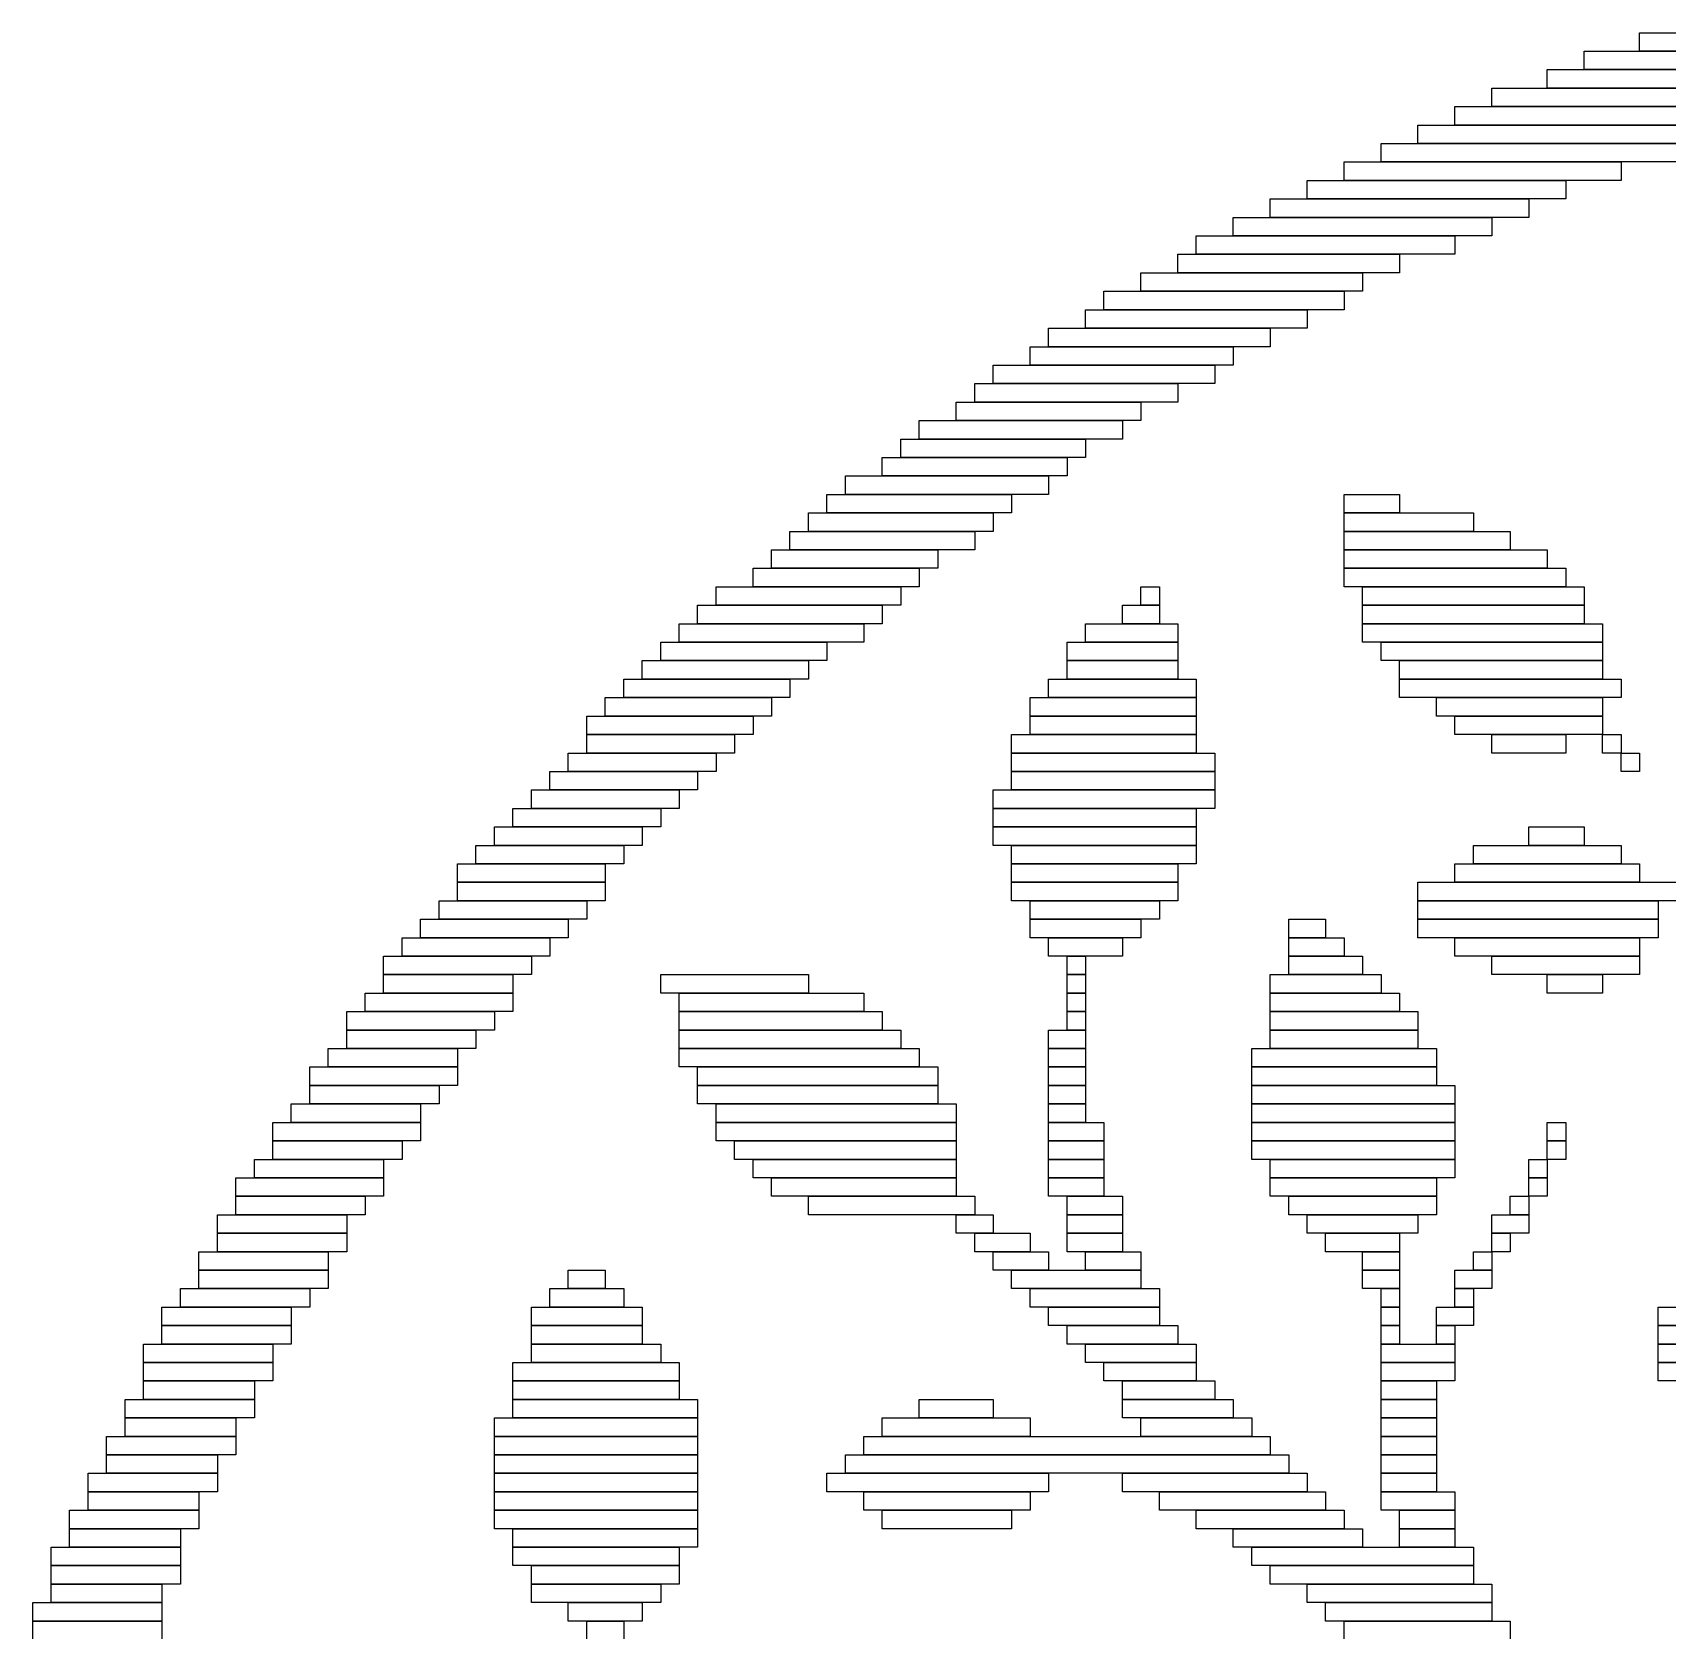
# Model space of a CAD drawing. Extents: x 28 to 995, y 169 to 891.
# Drawn here: x 377 to 465.5, y 796.5 to 883 of the extents above; entities that cross this region are included whole.
import ezdxf

# ---------------------------------------------------------------- set-up
doc = ezdxf.new("R2010")
doc.units = 0

msp = doc.modelspace()

# ---------------------------------------------------------------- linework, layer by layer
for p, q in [((464, 883), (490, 883)), ((464, 882), (464, 883)), ((461, 882), (485, 882)), ((461, 881), (461, 882)), ((490, 882), (464, 882)), ((459, 881), (480, 881)), ((459, 880), (459, 881)), ((485, 881), (461, 881)), ((456, 880), (476, 880)), ((456, 879), (456, 880)), ((480, 880), (459, 880)), ((454, 879), (472, 879)), ((454, 878), (454, 879)), ((476, 879), (456, 879)), ((452, 878), (469, 878)), ((452, 877), (452, 878)), ((472, 878), (454, 878)), ((450, 877), (466, 877)), ((450, 876), (450, 877)), ((469, 877), (452, 877)), ((448, 876), (463, 876)), ((448, 875), (448, 876)), ((466, 876), (450, 876)), ((463, 876), (463, 875)), ((446, 875), (460, 875)), ((446, 874), (446, 875)), ((463, 875), (448, 875)), ((460, 875), (460, 874)), ((444, 874), (458, 874)), ((444, 873), (444, 874)), ((460, 874), (446, 874)), ((458, 874), (458, 873)), ((442, 873), (456, 873)), ((442, 872), (442, 873)), ((458, 873), (444, 873)), ((456, 873), (456, 872)), ((440, 872), (454, 872)), ((440, 871), (440, 872)), ((456, 872), (442, 872)), ((454, 872), (454, 871)), ((439, 871), (451, 871)), ((439, 870), (439, 871)), ((454, 871), (440, 871)), ((451, 871), (451, 870)), ((437, 870), (449, 870)), ((437, 869), (437, 870)), ((451, 870), (439, 870)), ((449, 870), (449, 869)), ((435, 869), (448, 869)), ((435, 868), (435, 869)), ((449, 869), (437, 869)), ((448, 869), (448, 868)), ((434, 868), (446, 868)), ((434, 867), (434, 868)), ((448, 868), (435, 868)), ((446, 868), (446, 867)), ((432, 867), (444, 867)), ((432, 866), (432, 867)), ((446, 867), (434, 867)), ((444, 867), (444, 866)), ((431, 866), (442, 866)), ((431, 865), (431, 866)), ((444, 866), (432, 866)), ((442, 866), (442, 865)), ((429, 865), (441, 865)), ((429, 864), (429, 865)), ((442, 865), (431, 865)), ((441, 865), (441, 864)), ((428, 864), (439, 864)), ((428, 863), (428, 864)), ((441, 864), (429, 864)), ((439, 864), (439, 863)), ((427, 863), (437, 863)), ((427, 862), (427, 863)), ((439, 863), (428, 863)), ((437, 863), (437, 862)), ((425, 862), (436, 862)), ((425, 861), (425, 862)), ((437, 862), (427, 862)), ((436, 862), (436, 861)), ((424, 861), (434, 861)), ((424, 860), (424, 861)), ((436, 861), (425, 861)), ((434, 861), (434, 860)), ((423, 860), (433, 860)), ((423, 859), (423, 860)), ((434, 860), (424, 860)), ((433, 860), (433, 859)), ((421, 859), (432, 859)), ((421, 858), (421, 859)), ((433, 859), (423, 859)), ((432, 859), (432, 858)), ((420, 858), (430, 858)), ((420, 857), (420, 858)), ((432, 858), (421, 858)), ((430, 858), (430, 857)), ((448, 858), (451, 858)), ((448, 857), (448, 858)), ((451, 858), (451, 857)), ((419, 857), (429, 857)), ((419, 856), (419, 857)), ((430, 857), (420, 857)), ((429, 857), (429, 856)), ((451, 857), (448, 857)), ((448, 857), (455, 857)), ((448, 856), (448, 857)), ((455, 857), (455, 856)), ((418, 856), (428, 856)), ((418, 855), (418, 856)), ((429, 856), (419, 856)), ((428, 856), (428, 855)), ((455, 856), (448, 856)), ((448, 856), (457, 856)), ((448, 855), (448, 856)), ((457, 856), (457, 855)), ((417, 855), (426, 855)), ((417, 854), (417, 855)), ((428, 855), (418, 855)), ((426, 855), (426, 854)), ((457, 855), (448, 855)), ((448, 855), (459, 855)), ((448, 854), (448, 855)), ((459, 855), (459, 854)), ((416, 854), (425, 854)), ((416, 853), (416, 854)), ((426, 854), (417, 854)), ((425, 854), (425, 853)), ((459, 854), (448, 854)), ((448, 854), (460, 854)), ((448, 853), (448, 854)), ((460, 854), (460, 853)), ((414, 853), (424, 853)), ((414, 852), (414, 853)), ((425, 853), (416, 853)), ((424, 853), (424, 852)), ((437, 853), (438, 853)), ((437, 852), (437, 853)), ((438, 853), (438, 852)), ((460, 853), (448, 853)), ((449, 853), (461, 853)), ((449, 852), (449, 853)), ((461, 853), (461, 852)), ((413, 852), (423, 852)), ((413, 851), (413, 852)), ((424, 852), (414, 852)), ((423, 852), (423, 851)), ((436, 852), (438, 852)), ((436, 851), (436, 852)), ((438, 852), (437, 852)), ((438, 852), (438, 851)), ((461, 852), (449, 852)), ((449, 852), (461, 852)), ((449, 851), (449, 852)), ((461, 852), (461, 851)), ((412, 851), (422, 851)), ((412, 850), (412, 851)), ((423, 851), (413, 851)), ((422, 851), (422, 850)), ((434, 851), (439, 851)), ((434, 850), (434, 851)), ((438, 851), (436, 851)), ((439, 851), (439, 850)), ((461, 851), (449, 851)), ((449, 851), (462, 851)), ((449, 850), (449, 851)), ((462, 851), (462, 850)), ((411, 850), (420, 850)), ((411, 849), (411, 850)), ((422, 850), (412, 850)), ((420, 850), (420, 849)), ((433, 850), (439, 850)), ((433, 849), (433, 850)), ((439, 850), (434, 850)), ((439, 850), (439, 849)), ((462, 850), (449, 850)), ((450, 850), (462, 850)), ((450, 849), (450, 850)), ((462, 850), (462, 849)), ((410, 849), (419, 849)), ((410, 848), (410, 849)), ((420, 849), (411, 849)), ((419, 849), (419, 848)), ((439, 849), (433, 849)), ((433, 849), (439, 849)), ((433, 848), (433, 849)), ((439, 849), (439, 848)), ((462, 849), (450, 849)), ((451, 849), (462, 849)), ((451, 848), (451, 849)), ((462, 849), (462, 848)), ((409, 848), (418, 848)), ((409, 847), (409, 848)), ((419, 848), (410, 848)), ((418, 848), (418, 847)), ((432, 848), (440, 848)), ((432, 847), (432, 848)), ((439, 848), (433, 848)), ((440, 848), (440, 847)), ((462, 848), (451, 848)), ((451, 848), (463, 848)), ((451, 847), (451, 848)), ((463, 848), (463, 847)), ((408, 847), (417, 847)), ((408, 846), (408, 847)), ((418, 847), (409, 847)), ((417, 847), (417, 846)), ((431, 847), (440, 847)), ((431, 846), (431, 847)), ((440, 847), (432, 847)), ((440, 847), (440, 846)), ((463, 847), (451, 847)), ((453, 847), (462, 847)), ((453, 846), (453, 847)), ((462, 847), (462, 846)), ((407, 846), (416, 846)), ((407, 845), (407, 846)), ((417, 846), (408, 846)), ((416, 846), (416, 845)), ((440, 846), (431, 846)), ((431, 846), (440, 846)), ((431, 845), (431, 846)), ((440, 846), (440, 845)), ((462, 846), (453, 846)), ((454, 846), (462, 846)), ((454, 845), (454, 846)), ((462, 846), (462, 845)), ((416, 845), (407, 845)), ((407, 845), (415, 845)), ((407, 844), (407, 845)), ((415, 845), (415, 844)), ((430, 845), (440, 845)), ((430, 844), (430, 845)), ((440, 845), (431, 845)), ((440, 845), (440, 844)), ((462, 845), (454, 845)), ((456, 845), (460, 845)), ((456, 844), (456, 845)), ((460, 845), (460, 844)), ((462, 845), (463, 845)), ((462, 844), (462, 845)), ((463, 845), (463, 844)), ((406, 844), (414, 844)), ((406, 843), (406, 844)), ((415, 844), (407, 844)), ((414, 844), (414, 843)), ((440, 844), (430, 844)), ((430, 844), (441, 844)), ((430, 843), (430, 844)), ((441, 844), (441, 843)), ((460, 844), (456, 844)), ((463, 844), (462, 844)), ((463, 844), (464, 844)), ((463, 843), (463, 844)), ((464, 844), (464, 843)), ((405, 843), (413, 843)), ((405, 842), (405, 843)), ((414, 843), (406, 843)), ((413, 843), (413, 842)), ((441, 843), (430, 843)), ((430, 843), (441, 843)), ((430, 842), (430, 843)), ((441, 843), (441, 842)), ((464, 843), (463, 843)), ((404, 842), (412, 842)), ((404, 841), (404, 842)), ((413, 842), (405, 842)), ((412, 842), (412, 841)), ((429, 842), (441, 842)), ((429, 841), (429, 842)), ((441, 842), (430, 842)), ((441, 842), (441, 841)), ((403, 841), (411, 841)), ((403, 840), (403, 841)), ((412, 841), (404, 841)), ((411, 841), (411, 840)), ((441, 841), (429, 841)), ((429, 841), (440, 841)), ((429, 840), (429, 841)), ((440, 841), (440, 840)), ((402, 840), (410, 840)), ((402, 839), (402, 840)), ((411, 840), (403, 840)), ((410, 840), (410, 839)), ((440, 840), (429, 840)), ((429, 840), (440, 840)), ((429, 839), (429, 840)), ((440, 840), (440, 839)), ((458, 840), (461, 840)), ((458, 839), (458, 840)), ((461, 840), (461, 839)), ((401, 839), (409, 839)), ((401, 838), (401, 839)), ((410, 839), (402, 839)), ((409, 839), (409, 838)), ((440, 839), (429, 839)), ((430, 839), (440, 839)), ((430, 838), (430, 839)), ((440, 839), (440, 838)), ((455, 839), (463, 839)), ((455, 838), (455, 839)), ((461, 839), (458, 839)), ((463, 839), (463, 838)), ((400, 838), (408, 838)), ((400, 837), (400, 838)), ((409, 838), (401, 838)), ((408, 838), (408, 837)), ((440, 838), (430, 838)), ((430, 838), (439, 838)), ((430, 837), (430, 838)), ((439, 838), (439, 837)), ((454, 838), (464, 838)), ((454, 837), (454, 838)), ((463, 838), (455, 838)), ((464, 838), (464, 837)), ((408, 837), (400, 837)), ((400, 837), (408, 837)), ((400, 836), (400, 837)), ((408, 837), (408, 836)), ((439, 837), (430, 837)), ((430, 837), (439, 837)), ((430, 836), (430, 837)), ((439, 837), (439, 836)), ((452, 837), (478, 837)), ((452, 836), (452, 837)), ((464, 837), (454, 837)), ((399, 836), (407, 836)), ((399, 835), (399, 836)), ((408, 836), (400, 836)), ((407, 836), (407, 835)), ((439, 836), (430, 836)), ((431, 836), (438, 836)), ((431, 835), (431, 836)), ((438, 836), (438, 835)), ((478, 836), (452, 836)), ((452, 836), (465, 836)), ((452, 835), (452, 836)), ((465, 836), (465, 835)), ((398, 835), (406, 835)), ((398, 834), (398, 835)), ((407, 835), (399, 835)), ((406, 835), (406, 834)), ((438, 835), (431, 835)), ((431, 835), (437, 835)), ((431, 834), (431, 835)), ((437, 835), (437, 834)), ((445, 835), (447, 835)), ((445, 834), (445, 835)), ((447, 835), (447, 834)), ((465, 835), (452, 835)), ((452, 835), (465, 835)), ((452, 834), (452, 835)), ((465, 835), (465, 834)), ((397, 834), (405, 834)), ((397, 833), (397, 834)), ((406, 834), (398, 834)), ((405, 834), (405, 833)), ((437, 834), (431, 834)), ((432, 834), (436, 834)), ((432, 833), (432, 834)), ((436, 834), (436, 833)), ((447, 834), (445, 834)), ((445, 834), (448, 834)), ((445, 833), (445, 834)), ((448, 834), (448, 833)), ((465, 834), (452, 834)), ((454, 834), (464, 834)), ((454, 833), (454, 834)), ((464, 834), (464, 833)), ((396, 833), (404, 833)), ((396, 832), (396, 833)), ((405, 833), (397, 833)), ((404, 833), (404, 832)), ((436, 833), (432, 833)), ((433, 833), (434, 833)), ((433, 832), (433, 833)), ((434, 833), (434, 832)), ((448, 833), (445, 833)), ((445, 833), (449, 833)), ((445, 832), (445, 833)), ((449, 833), (449, 832)), ((464, 833), (454, 833)), ((456, 833), (464, 833)), ((456, 832), (456, 833)), ((464, 833), (464, 832)), ((404, 832), (396, 832)), ((396, 832), (403, 832)), ((396, 831), (396, 832)), ((403, 832), (403, 831)), ((411, 832), (419, 832)), ((411, 831), (411, 832)), ((419, 832), (419, 831)), ((434, 832), (433, 832)), ((433, 832), (434, 832)), ((433, 831), (433, 832)), ((434, 832), (434, 831)), ((444, 832), (450, 832)), ((444, 831), (444, 832)), ((449, 832), (445, 832)), ((450, 832), (450, 831)), ((464, 832), (456, 832)), ((459, 832), (462, 832)), ((459, 831), (459, 832)), ((462, 832), (462, 831)), ((395, 831), (403, 831)), ((395, 830), (395, 831)), ((403, 831), (396, 831)), ((403, 831), (403, 830)), ((419, 831), (411, 831)), ((412, 831), (422, 831)), ((412, 830), (412, 831)), ((422, 831), (422, 830)), ((434, 831), (433, 831)), ((433, 831), (434, 831)), ((433, 830), (433, 831)), ((434, 831), (434, 830)), ((450, 831), (444, 831)), ((444, 831), (451, 831)), ((444, 830), (444, 831)), ((451, 831), (451, 830)), ((462, 831), (459, 831)), ((394, 830), (402, 830)), ((394, 829), (394, 830)), ((403, 830), (395, 830)), ((402, 830), (402, 829)), ((422, 830), (412, 830)), ((412, 830), (423, 830)), ((412, 829), (412, 830)), ((423, 830), (423, 829)), ((434, 830), (433, 830)), ((433, 830), (434, 830)), ((433, 829), (433, 830)), ((434, 830), (434, 829)), ((451, 830), (444, 830)), ((444, 830), (452, 830)), ((444, 829), (444, 830)), ((452, 830), (452, 829)), ((402, 829), (394, 829)), ((394, 829), (401, 829)), ((394, 828), (394, 829)), ((401, 829), (401, 828)), ((423, 829), (412, 829)), ((412, 829), (424, 829)), ((412, 828), (412, 829)), ((424, 829), (424, 828)), ((432, 829), (434, 829)), ((432, 828), (432, 829)), ((434, 829), (433, 829)), ((434, 829), (434, 828)), ((452, 829), (444, 829)), ((444, 829), (452, 829)), ((444, 828), (444, 829)), ((452, 829), (452, 828)), ((393, 828), (400, 828)), ((393, 827), (393, 828)), ((401, 828), (394, 828)), ((400, 828), (400, 827)), ((424, 828), (412, 828)), ((412, 828), (425, 828)), ((412, 827), (412, 828)), ((425, 828), (425, 827)), ((434, 828), (432, 828)), ((432, 828), (434, 828)), ((432, 827), (432, 828)), ((434, 828), (434, 827)), ((443, 828), (453, 828)), ((443, 827), (443, 828)), ((452, 828), (444, 828)), ((453, 828), (453, 827)), ((392, 827), (400, 827)), ((392, 826), (392, 827)), ((400, 827), (393, 827)), ((400, 827), (400, 826)), ((425, 827), (412, 827)), ((413, 827), (426, 827)), ((413, 826), (413, 827)), ((426, 827), (426, 826)), ((434, 827), (432, 827)), ((432, 827), (434, 827)), ((432, 826), (432, 827)), ((434, 827), (434, 826)), ((453, 827), (443, 827)), ((443, 827), (453, 827)), ((443, 826), (443, 827)), ((453, 827), (453, 826)), ((400, 826), (392, 826)), ((392, 826), (399, 826)), ((392, 825), (392, 826)), ((399, 826), (399, 825)), ((426, 826), (413, 826)), ((413, 826), (426, 826)), ((413, 825), (413, 826)), ((426, 826), (426, 825)), ((434, 826), (432, 826)), ((432, 826), (434, 826)), ((432, 825), (432, 826)), ((434, 826), (434, 825)), ((453, 826), (443, 826)), ((443, 826), (454, 826)), ((443, 825), (443, 826)), ((454, 826), (454, 825)), ((391, 825), (398, 825)), ((391, 824), (391, 825)), ((399, 825), (392, 825)), ((398, 825), (398, 824)), ((426, 825), (413, 825)), ((414, 825), (427, 825)), ((414, 824), (414, 825)), ((427, 825), (427, 824)), ((434, 825), (432, 825)), ((432, 825), (434, 825)), ((432, 824), (432, 825)), ((434, 825), (434, 824)), ((454, 825), (443, 825)), ((443, 825), (454, 825)), ((443, 824), (443, 825)), ((454, 825), (454, 824)), ((390, 824), (398, 824)), ((390, 823), (390, 824)), ((398, 824), (391, 824)), ((398, 824), (398, 823)), ((427, 824), (414, 824)), ((414, 824), (427, 824)), ((414, 823), (414, 824)), ((427, 824), (427, 823)), ((434, 824), (432, 824)), ((432, 824), (435, 824)), ((432, 823), (432, 824)), ((435, 824), (435, 823)), ((454, 824), (443, 824)), ((443, 824), (454, 824)), ((443, 823), (443, 824)), ((454, 824), (454, 823)), ((459, 824), (460, 824)), ((459, 823), (459, 824)), ((460, 824), (460, 823)), ((398, 823), (390, 823)), ((390, 823), (397, 823)), ((390, 822), (390, 823)), ((397, 823), (397, 822)), ((427, 823), (414, 823)), ((415, 823), (427, 823)), ((415, 822), (415, 823)), ((427, 823), (427, 822)), ((435, 823), (432, 823)), ((432, 823), (435, 823)), ((432, 822), (432, 823)), ((435, 823), (435, 822)), ((454, 823), (443, 823)), ((443, 823), (454, 823)), ((443, 822), (443, 823)), ((454, 823), (454, 822)), ((460, 823), (459, 823)), ((459, 823), (460, 823)), ((459, 822), (459, 823)), ((460, 823), (460, 822)), ((389, 822), (396, 822)), ((389, 821), (389, 822)), ((397, 822), (390, 822)), ((396, 822), (396, 821)), ((427, 822), (415, 822)), ((416, 822), (427, 822)), ((416, 821), (416, 822)), ((427, 822), (427, 821)), ((435, 822), (432, 822)), ((432, 822), (435, 822)), ((432, 821), (432, 822)), ((435, 822), (435, 821)), ((454, 822), (443, 822)), ((444, 822), (454, 822)), ((444, 821), (444, 822)), ((454, 822), (454, 821)), ((458, 822), (459, 822)), ((458, 821), (458, 822)), ((460, 822), (459, 822)), ((459, 822), (459, 821)), ((388, 821), (396, 821)), ((388, 820), (388, 821)), ((396, 821), (389, 821)), ((396, 821), (396, 820)), ((427, 821), (416, 821)), ((417, 821), (427, 821)), ((417, 820), (417, 821)), ((427, 821), (427, 820)), ((435, 821), (432, 821)), ((432, 821), (435, 821)), ((432, 820), (432, 821)), ((435, 821), (435, 820)), ((454, 821), (444, 821)), ((444, 821), (453, 821)), ((444, 820), (444, 821)), ((453, 821), (453, 820)), ((459, 821), (458, 821)), ((458, 821), (459, 821)), ((458, 820), (458, 821)), ((459, 821), (459, 820)), ((396, 820), (388, 820)), ((388, 820), (395, 820)), ((388, 819), (388, 820)), ((395, 820), (395, 819)), ((427, 820), (417, 820)), ((419, 820), (428, 820)), ((419, 819), (419, 820)), ((428, 820), (428, 819)), ((435, 820), (432, 820)), ((433, 820), (436, 820)), ((433, 819), (433, 820)), ((436, 820), (436, 819)), ((453, 820), (444, 820)), ((445, 820), (453, 820)), ((445, 819), (445, 820)), ((453, 820), (453, 819)), ((457, 820), (458, 820)), ((457, 819), (457, 820)), ((459, 820), (458, 820)), ((458, 820), (458, 819)), ((387, 819), (394, 819)), ((387, 818), (387, 819)), ((395, 819), (388, 819)), ((394, 819), (394, 818)), ((428, 819), (419, 819)), ((427, 819), (429, 819)), ((427, 818), (427, 819)), ((429, 819), (429, 818)), ((436, 819), (433, 819)), ((433, 819), (436, 819)), ((433, 818), (433, 819)), ((436, 819), (436, 818)), ((453, 819), (445, 819)), ((446, 819), (452, 819)), ((446, 818), (446, 819)), ((452, 819), (452, 818)), ((456, 819), (458, 819)), ((456, 818), (456, 819)), ((458, 819), (457, 819)), ((458, 819), (458, 818)), ((394, 818), (387, 818)), ((387, 818), (394, 818)), ((387, 817), (387, 818)), ((394, 818), (394, 817)), ((429, 818), (427, 818)), ((428, 818), (431, 818)), ((428, 817), (428, 818)), ((431, 818), (431, 817)), ((436, 818), (433, 818)), ((433, 818), (436, 818)), ((433, 817), (433, 818)), ((436, 818), (436, 817)), ((452, 818), (446, 818)), ((447, 818), (451, 818)), ((447, 817), (447, 818)), ((451, 818), (451, 817)), ((458, 818), (456, 818)), ((456, 818), (457, 818)), ((456, 817), (456, 818)), ((457, 818), (457, 817)), ((386, 817), (393, 817)), ((386, 816), (386, 817)), ((394, 817), (387, 817)), ((393, 817), (393, 816)), ((431, 817), (428, 817)), ((429, 817), (432, 817)), ((429, 816), (429, 817)), ((432, 817), (432, 816)), ((436, 817), (433, 817)), ((434, 817), (437, 817)), ((434, 816), (434, 817)), ((437, 817), (437, 816)), ((451, 817), (447, 817)), ((449, 817), (451, 817)), ((449, 816), (449, 817)), ((451, 817), (451, 816)), ((455, 817), (456, 817)), ((455, 816), (455, 817)), ((457, 817), (456, 817)), ((456, 817), (456, 816)), ((393, 816), (386, 816)), ((386, 816), (393, 816)), ((386, 815), (386, 816)), ((393, 816), (393, 815)), ((406, 816), (408, 816)), ((406, 815), (406, 816)), ((408, 816), (408, 815)), ((432, 816), (429, 816)), ((430, 816), (437, 816)), ((430, 815), (430, 816)), ((437, 816), (434, 816)), ((437, 816), (437, 815)), ((451, 816), (449, 816)), ((449, 816), (451, 816)), ((449, 815), (449, 816)), ((451, 816), (451, 815)), ((454, 816), (456, 816)), ((454, 815), (454, 816)), ((456, 816), (455, 816)), ((456, 816), (456, 815)), ((385, 815), (392, 815)), ((385, 814), (385, 815)), ((393, 815), (386, 815)), ((392, 815), (392, 814)), ((405, 815), (409, 815)), ((405, 814), (405, 815)), ((408, 815), (406, 815)), ((409, 815), (409, 814)), ((437, 815), (430, 815)), ((431, 815), (438, 815)), ((431, 814), (431, 815)), ((438, 815), (438, 814)), ((451, 815), (449, 815)), ((450, 815), (451, 815)), ((450, 814), (450, 815)), ((451, 815), (451, 814)), ((456, 815), (454, 815)), ((454, 815), (455, 815)), ((454, 814), (454, 815)), ((455, 815), (455, 814)), ((384, 814), (391, 814)), ((384, 813), (384, 814)), ((392, 814), (385, 814)), ((391, 814), (391, 813)), ((404, 814), (410, 814)), ((404, 813), (404, 814)), ((409, 814), (405, 814)), ((410, 814), (410, 813)), ((438, 814), (431, 814)), ((432, 814), (438, 814)), ((432, 813), (432, 814)), ((438, 814), (438, 813)), ((451, 814), (450, 814)), ((450, 814), (451, 814)), ((450, 813), (450, 814)), ((451, 814), (451, 813)), ((453, 814), (455, 814)), ((453, 813), (453, 814)), ((455, 814), (454, 814)), ((455, 814), (455, 813)), ((465, 814), (476, 814)), ((465, 813), (465, 814)), ((391, 813), (384, 813)), ((384, 813), (391, 813)), ((384, 812), (384, 813)), ((391, 813), (391, 812)), ((410, 813), (404, 813)), ((404, 813), (410, 813)), ((404, 812), (404, 813)), ((410, 813), (410, 812)), ((438, 813), (432, 813)), ((433, 813), (439, 813)), ((433, 812), (433, 813)), ((439, 813), (439, 812)), ((451, 813), (450, 813)), ((450, 813), (451, 813)), ((450, 812), (450, 813)), ((451, 813), (451, 812)), ((455, 813), (453, 813)), ((453, 813), (454, 813)), ((453, 812), (453, 813)), ((454, 813), (454, 812)), ((476, 813), (465, 813)), ((465, 813), (477, 813)), ((465, 812), (465, 813)), ((383, 812), (390, 812)), ((383, 811), (383, 812)), ((391, 812), (384, 812)), ((390, 812), (390, 811)), ((410, 812), (404, 812)), ((404, 812), (411, 812)), ((404, 811), (404, 812)), ((411, 812), (411, 811)), ((439, 812), (433, 812)), ((434, 812), (440, 812)), ((434, 811), (434, 812)), ((440, 812), (440, 811)), ((451, 812), (450, 812)), ((450, 812), (454, 812)), ((450, 811), (450, 812)), ((454, 812), (453, 812)), ((454, 812), (454, 811)), ((477, 812), (465, 812)), ((465, 812), (477, 812)), ((465, 811), (465, 812)), ((390, 811), (383, 811)), ((383, 811), (390, 811)), ((383, 810), (383, 811)), ((390, 811), (390, 810)), ((403, 811), (412, 811)), ((403, 810), (403, 811)), ((411, 811), (404, 811)), ((412, 811), (412, 810)), ((440, 811), (434, 811)), ((435, 811), (440, 811)), ((435, 810), (435, 811)), ((440, 811), (440, 810)), ((454, 811), (450, 811)), ((450, 811), (454, 811)), ((450, 810), (450, 811)), ((454, 811), (454, 810)), ((477, 811), (465, 811)), ((465, 811), (476, 811)), ((465, 810), (465, 811)), ((390, 810), (383, 810)), ((383, 810), (389, 810)), ((383, 809), (383, 810)), ((389, 810), (389, 809)), ((412, 810), (403, 810)), ((403, 810), (412, 810)), ((403, 809), (403, 810)), ((412, 810), (412, 809)), ((440, 810), (435, 810)), ((436, 810), (441, 810)), ((436, 809), (436, 810)), ((441, 810), (441, 809)), ((454, 810), (450, 810)), ((450, 810), (453, 810)), ((450, 809), (450, 810)), ((453, 810), (453, 809)), ((476, 810), (465, 810)), ((382, 809), (389, 809)), ((382, 808), (382, 809)), ((389, 809), (383, 809)), ((389, 809), (389, 808)), ((412, 809), (403, 809)), ((403, 809), (413, 809)), ((403, 808), (403, 809)), ((413, 809), (413, 808)), ((425, 809), (429, 809)), ((425, 808), (425, 809)), ((429, 809), (429, 808)), ((441, 809), (436, 809)), ((436, 809), (442, 809)), ((436, 808), (436, 809)), ((442, 809), (442, 808)), ((453, 809), (450, 809)), ((450, 809), (453, 809)), ((450, 808), (450, 809)), ((453, 809), (453, 808)), ((389, 808), (382, 808)), ((382, 808), (388, 808)), ((382, 807), (382, 808)), ((388, 808), (388, 807)), ((402, 808), (413, 808)), ((402, 807), (402, 808)), ((413, 808), (403, 808)), ((413, 808), (413, 807)), ((423, 808), (431, 808)), ((423, 807), (423, 808)), ((429, 808), (425, 808)), ((431, 808), (431, 807)), ((442, 808), (436, 808)), ((437, 808), (443, 808)), ((437, 807), (437, 808)), ((443, 808), (443, 807)), ((453, 808), (450, 808)), ((450, 808), (453, 808)), ((450, 807), (450, 808)), ((453, 808), (453, 807)), ((381, 807), (388, 807)), ((381, 806), (381, 807)), ((388, 807), (382, 807)), ((388, 807), (388, 806)), ((413, 807), (402, 807)), ((402, 807), (413, 807)), ((402, 806), (402, 807)), ((413, 807), (413, 806)), ((422, 807), (444, 807)), ((422, 806), (422, 807)), ((431, 807), (423, 807)), ((443, 807), (437, 807)), ((444, 807), (444, 806)), ((453, 807), (450, 807)), ((450, 807), (453, 807)), ((450, 806), (450, 807)), ((453, 807), (453, 806)), ((388, 806), (381, 806)), ((381, 806), (387, 806)), ((381, 805), (381, 806)), ((387, 806), (387, 805)), ((413, 806), (402, 806)), ((402, 806), (413, 806)), ((402, 805), (402, 806)), ((413, 806), (413, 805)), ((421, 806), (445, 806)), ((421, 805), (421, 806)), ((444, 806), (422, 806)), ((445, 806), (445, 805)), ((453, 806), (450, 806)), ((450, 806), (453, 806)), ((450, 805), (450, 806)), ((453, 806), (453, 805)), ((380, 805), (387, 805)), ((380, 804), (380, 805)), ((387, 805), (381, 805)), ((387, 805), (387, 804)), ((413, 805), (402, 805)), ((402, 805), (413, 805)), ((402, 804), (402, 805)), ((413, 805), (413, 804)), ((420, 805), (432, 805)), ((420, 804), (420, 805)), ((445, 805), (421, 805)), ((432, 805), (432, 804)), ((436, 805), (446, 805)), ((436, 804), (436, 805)), ((446, 805), (446, 804)), ((453, 805), (450, 805)), ((450, 805), (453, 805)), ((450, 804), (450, 805)), ((453, 805), (453, 804)), ((387, 804), (380, 804)), ((380, 804), (386, 804)), ((380, 803), (380, 804)), ((386, 804), (386, 803)), ((413, 804), (402, 804)), ((402, 804), (413, 804)), ((402, 803), (402, 804)), ((413, 804), (413, 803)), ((432, 804), (420, 804)), ((422, 804), (431, 804)), ((422, 803), (422, 804)), ((431, 804), (431, 803)), ((446, 804), (436, 804)), ((438, 804), (447, 804)), ((438, 803), (438, 804)), ((447, 804), (447, 803)), ((453, 804), (450, 804)), ((450, 804), (454, 804)), ((450, 803), (450, 804)), ((454, 804), (454, 803)), ((379, 803), (386, 803)), ((379, 802), (379, 803)), ((386, 803), (380, 803)), ((386, 803), (386, 802)), ((413, 803), (402, 803)), ((402, 803), (413, 803)), ((402, 802), (402, 803)), ((413, 803), (413, 802)), ((431, 803), (422, 803)), ((423, 803), (430, 803)), ((423, 802), (423, 803)), ((430, 803), (430, 802)), ((447, 803), (438, 803)), ((440, 803), (448, 803)), ((440, 802), (440, 803)), ((448, 803), (448, 802)), ((454, 803), (450, 803)), ((451, 803), (454, 803)), ((451, 802), (451, 803)), ((454, 803), (454, 802)), ((386, 802), (379, 802)), ((379, 802), (385, 802)), ((379, 801), (379, 802)), ((385, 802), (385, 801)), ((413, 802), (402, 802)), ((403, 802), (413, 802)), ((403, 801), (403, 802)), ((413, 802), (413, 801)), ((430, 802), (423, 802)), ((448, 802), (440, 802)), ((442, 802), (449, 802)), ((442, 801), (442, 802)), ((449, 802), (449, 801)), ((454, 802), (451, 802)), ((451, 802), (454, 802)), ((451, 801), (451, 802)), ((454, 802), (454, 801)), ((378, 801), (385, 801)), ((378, 800), (378, 801)), ((385, 801), (379, 801)), ((385, 801), (385, 800)), ((413, 801), (403, 801)), ((403, 801), (412, 801)), ((403, 800), (403, 801)), ((412, 801), (412, 800)), ((449, 801), (442, 801)), ((443, 801), (455, 801)), ((443, 800), (443, 801)), ((454, 801), (451, 801)), ((455, 801), (455, 800)), ((385, 800), (378, 800)), ((378, 800), (385, 800)), ((378, 799), (378, 800)), ((385, 800), (385, 799)), ((412, 800), (403, 800)), ((404, 800), (412, 800)), ((404, 799), (404, 800)), ((412, 800), (412, 799)), ((455, 800), (443, 800)), ((444, 800), (455, 800)), ((444, 799), (444, 800)), ((455, 800), (455, 799)), ((385, 799), (378, 799)), ((378, 799), (384, 799)), ((378, 798), (378, 799)), ((384, 799), (384, 798)), ((412, 799), (404, 799)), ((404, 799), (411, 799)), ((404, 798), (404, 799)), ((411, 799), (411, 798)), ((455, 799), (444, 799)), ((446, 799), (456, 799)), ((446, 798), (446, 799)), ((456, 799), (456, 798)), ((377, 798), (384, 798)), ((377, 797), (377, 798)), ((384, 798), (378, 798)), ((384, 798), (384, 797)), ((411, 798), (404, 798)), ((406, 798), (410, 798)), ((406, 797), (406, 798)), ((410, 798), (410, 797)), ((456, 798), (446, 798)), ((447, 798), (456, 798)), ((447, 797), (447, 798)), ((456, 798), (456, 797)), ((384, 797), (377, 797)), ((377, 797), (384, 797)), ((377, 796), (377, 797)), ((384, 797), (384, 796)), ((410, 797), (406, 797)), ((407, 797), (409, 797)), ((407, 796), (407, 797)), ((409, 797), (409, 796)), ((456, 797), (447, 797)), ((448, 797), (457, 797)), ((448, 796), (448, 797)), ((457, 797), (457, 796))]:
    msp.add_line(p, q)

doc.saveas('drawing.dxf')
